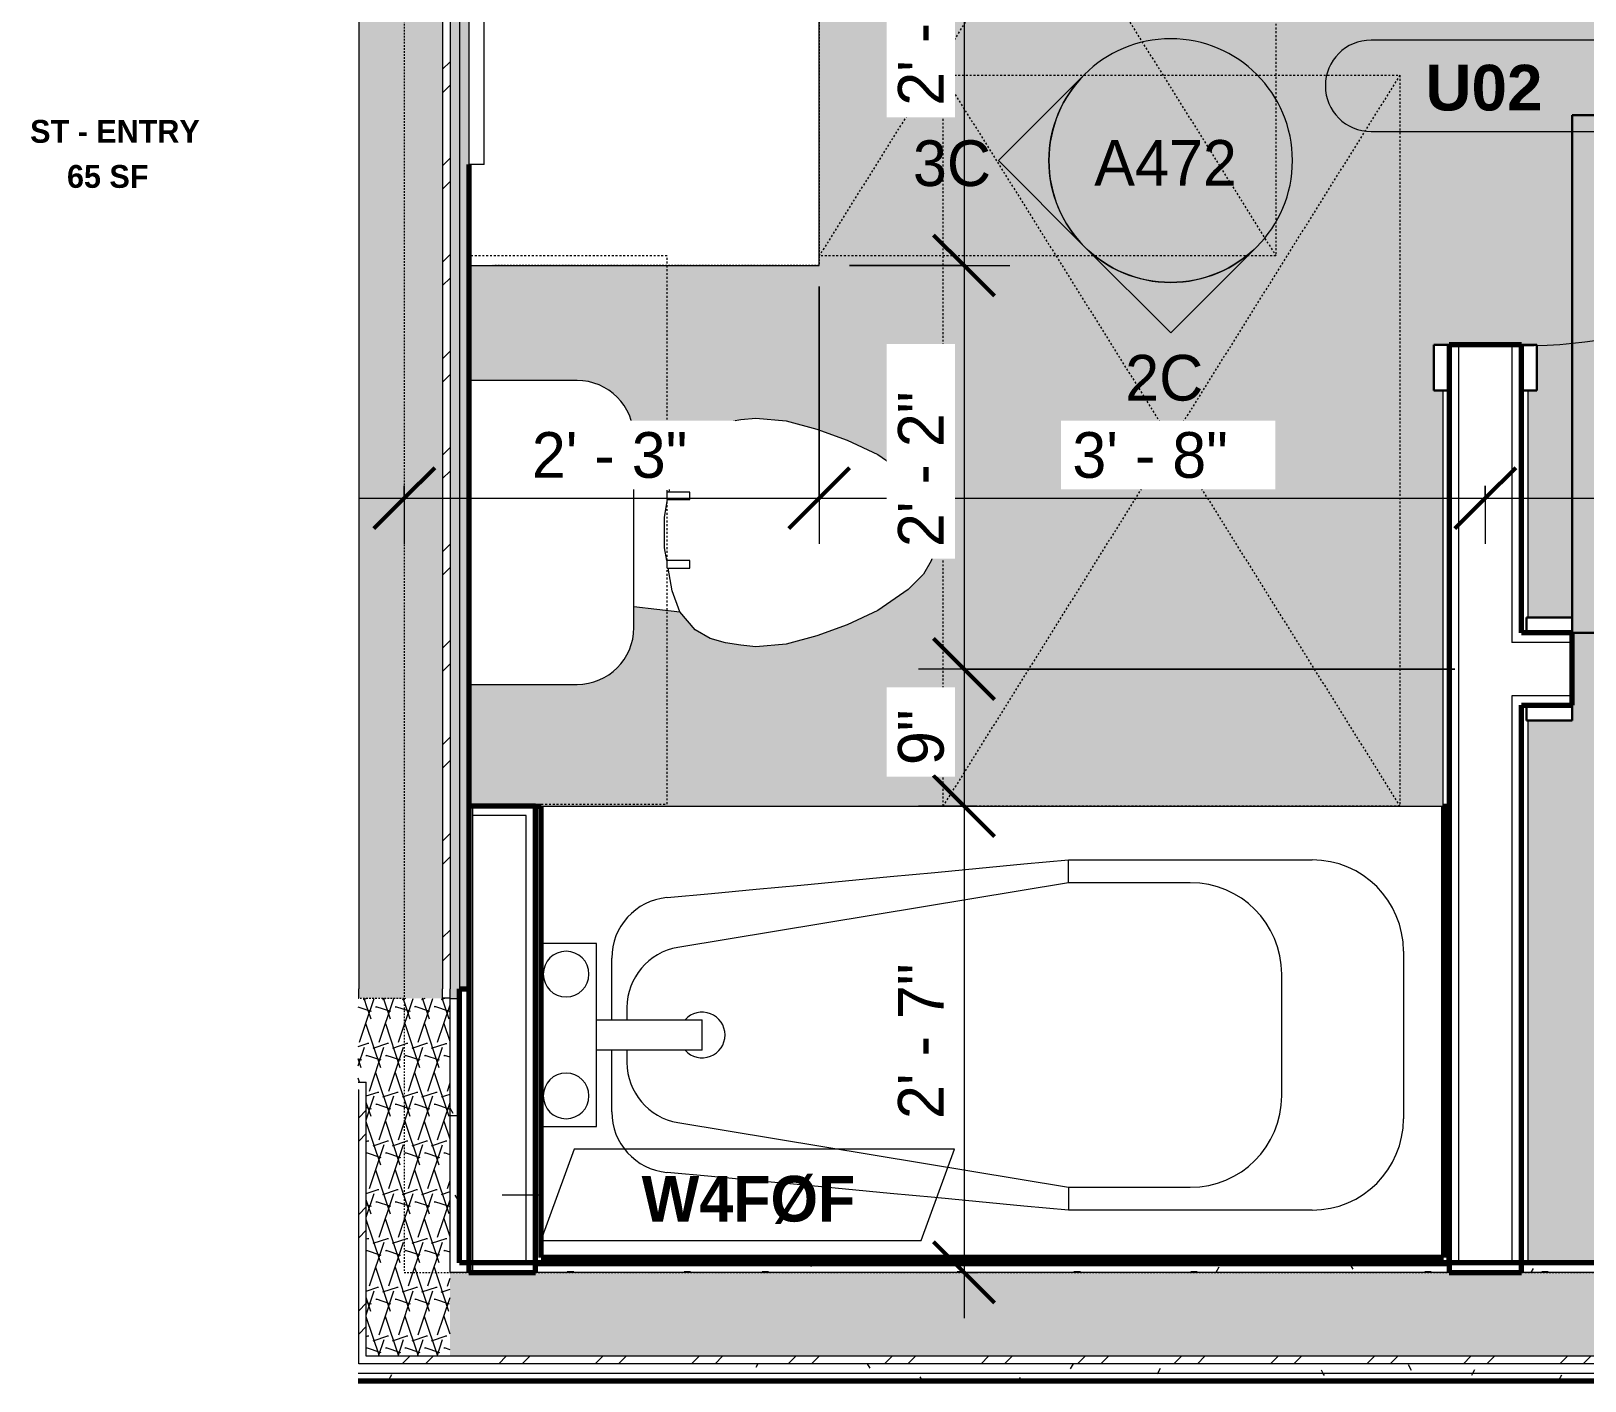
# Model space of a CAD drawing. Header units: inches. Extents: x 2887 to 5387, y 120 to 10852.
# Drawn here: x 3584.6 to 3686.7, y 10450.4 to 10539.1 of the extents above; entities that cross this region are included whole.
import ezdxf

# ---------------------------------------------------------------- set-up
doc = ezdxf.new("R2010")
doc.units = ezdxf.units.IN
doc.header["$MEASUREMENT"] = 0
doc.linetypes.add('Dash', pattern=[0.25, 0.125, -0.125])
doc.linetypes.add('Dash 3_32_', pattern=[0.1875, 0.09375, -0.09375])
for name, color, linetype, lineweight in [('0-2', 10, 'Continuous', 5), ('A-ANNO-DIMS', 211, 'Continuous', 9), ('A-ANNO-DIMS-32', 211, 'Continuous', 9), ('A-AREA-IDEN', 2, 'Continuous', 9), ('A-DETL-1', 90, 'Dash 3_32_', 18), ('A-DOOR', 31, 'Continuous', 18), ('A-DOOR-3', 31, 'Continuous', 9), ('A-DOOR-4', 31, 'Continuous', 30), ('A-DOOR-FRAM', 31, 'Continuous', 30), ('A-DOOR-IDEN', 31, 'Continuous', 9), ('A-GENM', 5, 'Continuous', 9), ('A-GENM-HDLN', 13, 'Dash', 9), ('A-WALL', 113, 'Continuous', 18), ('A-WALL-1', 250, 'Continuous', 18), ('A-WALL-2', 113, 'Continuous', 70), ('A-WALL-IDEN', 211, 'Continuous', 9), ('A-WALL-PATT-1', 50, 'Continuous', 9), ('A-WALL-PATT-2', 253, 'Continuous', 9), ('A-WALL-PATT-3', 8, 'Continuous', 9), ('G-ANNO-SYMB', 111, 'Continuous', 9), ('I-WALL-1', 7, 'Continuous', 70), ('P-SANR-FIXT', 6, 'Continuous', 9), ('Q-CASE', 31, 'Continuous', 9), ('Q-CASE-3', 31, 'Dash', 9)]:
    doc.layers.add(name, color=color, linetype=linetype, lineweight=lineweight)
doc.layers.add('A-AREA-PATT-1', color=255, linetype='Continuous', lineweight=9, transparency=1)
doc.styles.add('Arial_B', font='arialbd.ttf', dxfattribs={"height": 3})
doc.styles.add('Century Gothic', font='ufonts.com_century-gothic.ttf', dxfattribs={"height": 3})
doc.styles.add('Century Gothic_B', font='GOTHICB.TTF', dxfattribs={"height": 3})
doc.styles.add('Century Gothic_B_1', font='GOTHICB.TTF', dxfattribs={"height": 1.5})
doc.dimstyles.new('OD_1__HACK', dxfattribs={"dimscale": 12, "dimtxt": 3.132505, "dimasz": 0.333333, "dimexe": 0.25, "dimexo": 0.166667, "dimgap": 0.041667, "dimtad": 1, "dimdec": 0, "dimzin": 3, "dimdsep": 46, "dimlunit": 4, "dimtxsty": 'Century Gothic', "dimblk1": 'OBLIQUE', "dimblk2": 'OBLIQUE', "dimsah": 1, "dimcen": 0.09, "dimdle": 0.25, "dimazin": 0, "dimtfac": 1, "dimtdec": 4, "dimtix": 1, "dimtmove": 0, "dimatfit": 3, "dimfxl": 1, "dimtvp": 1, "dimtfill": 1, "dimfrac": 2, "dimtolj": 1, "dimtzin": 0, "dimarcsym": 2})
pattern_1 = [(0, (0, 0), (10.24, 2.56), [0.422, -7.258, 0.422, -7.258, -40.96]), (0, (0, 0), (10.24, 2.56), [-15.36, 0.422, -14.938, 0.422, -7.258, -17.92]), (0, (0, 0), (10.24, 2.56), [-38.4, 0.422, -4.698, 0.422, -12.378]), (120, (3.84, 1.28), (-7.33702503, 7.58810013), [0.422, -7.258, 0.422, -7.258, -40.96]), (120, (3.84, 1.28), (-7.33702503, 7.58810013), [-15.36, 0.422, -14.938, 0.422, -7.258, -17.92]), (120, (3.84, 1.28), (-7.33702503, 7.58810013), [-38.4, 0.422, -4.698, 0.422, -12.378]), (240, (5.12, 6.4), (-2.90297497, -10.14810013), [0.422, -7.258, 0.422, -7.258, -40.96]), (240, (5.12, 6.4), (-2.90297497, -10.14810013), [-15.36, 0.422, -14.938, 0.422, -7.258, -17.92]), (240, (5.12, 6.4), (-2.90297497, -10.14810013), [-38.4, 0.422, -4.698, 0.422, -12.378])]
pattern_2 = [(161.57, (0.16, 0.16), (-1.279773737, -0.000426766), [0, -9.107, 1.011, 0]), (18.43, (-0.16, 0.16), (-1.279773737, 0.000426766), [0, -9.107, 1.011, 0]), (108.43, (0.16, 0.16), (0.639452382, -3.199964008), [3.035, -7.083]), (71.57, (-0.16, 0.16), (0.639452382, 3.199964008), [3.035, -7.083])]
pattern_3 = [(45, (0, 0), (-3.1678384, 3.1678384), []), (45, (0, 4.8), (-3.1678384, 3.1678384), [])]

# ---------------------------------------------------------------- blocks, each defined once
blk = doc.blocks.new('CTR - 1st Phase - Common Walls_rvt-4-2ND _ 3RD FLOOR - 1BD A - ADA TYPE B')
at = {"layer": 'A-WALL-PATT-1'}
h = blk.add_hatch(dxfattribs=at)
h.set_pattern_fill('FP_1', color=256, style=0, pattern_type=2)
h.set_pattern_definition(pattern_1)
h.paths.add_polyline_path([(-3200.7, 10475.54), (-3200.7, 10843.14), (-3201.32, 10843.14), (-3201.32, 10475.54)], flags=0)
h = blk.add_hatch(dxfattribs=at)
h.set_pattern_fill('FP_1', color=256, style=0, pattern_type=2)
h.set_pattern_definition(pattern_1)
h.paths.add_polyline_path([(-3200.07, 10476.16), (-3200.07, 10843.14), (-3200.7, 10843.14), (-3200.7, 10476.16)], flags=0)
h = blk.add_hatch(dxfattribs=at)
h.set_pattern_fill('FP_1', color=256, style=0, pattern_type=2)
h.set_pattern_definition(pattern_1)
h.paths.add_polyline_path([(-3200.7, 10457.54), (-3200.7, 10475.54), (-3201.32, 10475.54), (-3201.32, 10457.54)], flags=0)
h = blk.add_hatch(dxfattribs=at)
h.set_pattern_fill('FP_1', color=256, style=0, pattern_type=2)
h.set_pattern_definition(pattern_1)
h.paths.add_polyline_path([(-3207.35, 10450.91), (-3207.32, 10450.91), (-3207.32, 10469.54), (-3207.35, 10469.54), (-3207.35, 10450.92)], flags=0)
h = blk.add_hatch(dxfattribs=at)
h.set_pattern_fill('FP_1', color=256, style=0, pattern_type=2)
h.set_pattern_definition(pattern_1)
h.paths.add_polyline_path([(-3152.21, 10457.54), (-3091.5, 10457.54), (-3091.5, 10458.16), (-3200.7, 10458.16), (-3200.7, 10457.54), (-3170.59, 10457.54)], flags=0)
h = blk.add_hatch(dxfattribs=at)
h.set_pattern_fill('FP_1', color=256, style=0, pattern_type=2)
h.set_pattern_definition(pattern_1)
h.paths.add_polyline_path([(-3097.08, 10450.91), (-3084.87, 10450.91), (-3084.87, 10451.54), (-3207.32, 10451.54), (-3207.32, 10450.91), (-3100.94, 10450.91)], flags=0)
h = blk.add_hatch(dxfattribs=at)
h.set_pattern_fill('FP_1', color=256, style=0, pattern_type=2)
h.set_pattern_definition(pattern_1)
h.paths.add_polyline_path([(-3091.5, 10450.41), (-3084.25, 10450.41), (-3084.25, 10450.91), (-3207.35, 10450.91), (-3207.35, 10450.41), (-3097.08, 10450.41)], flags=0)
at = {"layer": 'A-WALL-PATT-2'}
h = blk.add_hatch(dxfattribs=at)
h.set_pattern_fill('FP_2', color=256, style=0, pattern_type=2)
h.set_pattern_definition(pattern_2)
h.paths.add_polyline_path([(-3201.82, 10475.54), (-3201.82, 10843.14), (-3207.32, 10843.14), (-3207.32, 10475.54), (-3206.82, 10475.54)], flags=0)
h = blk.add_hatch(dxfattribs=at)
h.set_pattern_fill('FP_2', color=256, style=0, pattern_type=2)
h.set_pattern_definition(pattern_2)
h.paths.add_polyline_path([(-3207.35, 10470.04), (-3206.82, 10470.04), (-3206.82, 10475.54), (-3207.35, 10475.54), (-3207.35, 10470.23)], flags=0)
h = blk.add_hatch(dxfattribs=at)
h.set_pattern_fill('FP_2', color=256, style=0, pattern_type=2)
h.set_pattern_definition(pattern_2)
h.paths.add_polyline_path([(-3206.82, 10452.04), (-3201.32, 10452.04), (-3201.32, 10475.54), (-3206.82, 10475.54), (-3206.82, 10457.54)], flags=0)
h = blk.add_hatch(dxfattribs=at)
h.set_pattern_fill('FP_2', color=256, style=0, pattern_type=2)
h.set_pattern_definition(pattern_2)
h.paths.add_polyline_path([(-3143.03, 10452.04), (-3090.87, 10452.04), (-3090.87, 10457.54), (-3201.32, 10457.54), (-3201.32, 10452.04), (-3152.21, 10452.04)], flags=0)
at = {"layer": 'A-WALL-PATT-3'}
h = blk.add_hatch(dxfattribs=at)
h.set_pattern_fill('FP_3', color=256, style=0, pattern_type=2)
h.set_pattern_definition(pattern_3)
h.paths.add_polyline_path([(-3201.32, 10475.54), (-3201.32, 10843.14), (-3201.82, 10843.14), (-3201.82, 10475.54)], flags=0)
h = blk.add_hatch(dxfattribs=at)
h.set_pattern_fill('FP_3', color=256, style=0, pattern_type=2)
h.set_pattern_definition(pattern_3)
h.paths.add_polyline_path([(-3207.35, 10469.54), (-3207.32, 10469.54), (-3207.32, 10470.04), (-3207.35, 10470.04), (-3207.35, 10470.02)], flags=0)
h = blk.add_hatch(dxfattribs=at)
h.set_pattern_fill('FP_3', color=256, style=0, pattern_type=2)
h.set_pattern_definition(pattern_3)
h.paths.add_polyline_path([(-3206.82, 10451.54), (-3206.82, 10470.04), (-3207.32, 10470.04), (-3207.32, 10451.54)], flags=0)
h = blk.add_hatch(dxfattribs=at)
h.set_pattern_fill('FP_3', color=256, style=0, pattern_type=2)
h.set_pattern_definition(pattern_3)
h.paths.add_polyline_path([(-3133.84, 10451.54), (-3085.37, 10451.54), (-3085.37, 10452.04), (-3206.82, 10452.04), (-3206.82, 10451.54), (-3143.03, 10451.54)], flags=0)
at = {"layer": 'A-WALL-1'}
for p, q in [((-3207.32, 10843.14), (-3207.32, 10476.16)), ((-3201.82, 10843.14), (-3201.82, 10476.16)), ((-3201.32, 10843.14), (-3201.32, 10476.16)), ((-3200.7, 10843.14), (-3200.7, 10476.16)), ((-3207.32, 10475.54), (-3207.32, 10476.16)), ((-3201.82, 10475.54), (-3201.82, 10476.16)), ((-3201.32, 10475.54), (-3201.32, 10476.16)), ((-3207.32, 10475.54), (-3207.35, 10475.54)), ((-3201.32, 10475.54), (-3201.82, 10475.54)), ((-3201.32, 10457.54), (-3201.32, 10475.54)), ((-3207.35, 10470.04), (-3207.32, 10470.04)), ((-3207.32, 10470.04), (-3206.82, 10470.04)), ((-3206.82, 10452.04), (-3206.82, 10470.04)), ((-3207.35, 10469.54), (-3207.32, 10469.54)), ((-3207.32, 10451.54), (-3207.32, 10469.54)), ((-3200.7, 10457.54), (-3201.32, 10457.54)), ((-3091.5, 10457.54), (-3200.7, 10457.54)), ((-3206.82, 10451.54), (-3207.32, 10451.54)), ((-3201.32, 10452.04), (-3206.82, 10452.04)), ((-3200.7, 10451.54), (-3206.82, 10451.54)), ((-3200.7, 10452.04), (-3201.32, 10452.04)), ((-3091.5, 10452.04), (-3200.7, 10452.04)), ((-3091.5, 10451.54), (-3200.7, 10451.54)), ((-3207.32, 10450.91), (-3207.35, 10450.91)), ((-3200.7, 10450.91), (-3207.32, 10450.91)), ((-3091.5, 10450.91), (-3200.7, 10450.91))]:
    blk.add_line(p, q, dxfattribs=at)
at = {"layer": 'I-WALL-1'}
for p, q in [((-3200.07, 10476.16), (-3200.07, 10530.29)), ((-3200.7, 10476.16), (-3200.07, 10476.16)), ((-3200.7, 10458.16), (-3200.7, 10476.16)), ((-3091.5, 10458.16), (-3200.7, 10458.16)), ((-3207.35, 10450.41), (-3200.7, 10450.41)), ((-3200.7, 10450.41), (-3091.5, 10450.41))]:
    blk.add_line(p, q, dxfattribs=at)
blk = doc.blocks.new('Basic Wall _ INT - W4BØF - _5_8 GYP - 2X4 WOOD_BATT_ - 5_8 GYP_ - ___-2682445-2ND _ 3RD FLOOR - 1BD A - ADA TYPE B')
at = {"layer": 'A-WALL'}
for p, q in [((-3136.11, 10617.75), (-3136.11, 10589)), ((-3135.82, 10617.46), (-3135.82, 10588.59)), ((-3136.11, 10583.43), (-3136.11, 10555.46)), ((-3135.82, 10583.84), (-3135.82, 10555.46)), ((-3136.11, 10515.46), (-3136.11, 10488.13)), ((-3135.82, 10515.46), (-3135.82, 10488.13))]:
    blk.add_line(p, q, dxfattribs=at)
at = {"layer": 'A-WALL', "flags": 128}
for points in [[(-3136.11, 10617.75), (-3135.99, 10617.63), (-3135.9, 10617.54), (-3135.84, 10617.48), (-3135.82, 10617.46)], [(-3135.82, 10617.46), (-3135.82, 10617.46), (-3135.81, 10617.45), (-3135.8, 10617.44), (-3135.78, 10617.42), (-3135.76, 10617.4), (-3135.74, 10617.38)]]:
    blk.add_lwpolyline(points, dxfattribs=at)
blk = doc.blocks.new('Basic Wall _ INT - W4BØF - _5_8 GYP - 2X4 WOOD_BATT_ - 5_8 GYP_ - ___-2682446-2ND _ 3RD FLOOR - 1BD A - ADA TYPE B')
at = {"layer": 'A-WALL'}
for p, q in [((-3130.82, 10499.54), (-3130.82, 10515.46)), ((-3130.54, 10515.46), (-3130.54, 10500.54)), ((-3130.82, 10458.16), (-3130.82, 10494.79)), ((-3130.54, 10493.79), (-3130.54, 10458.16))]:
    blk.add_line(p, q, dxfattribs=at)
blk = doc.blocks.new('SWING - SINGLE - FLUSH - 2-10 x 6-8 - PRIVACY-3199405-2ND _ 3RD FLOOR - 1BD A - ADA TYPE B')
at = {"layer": 'A-DOOR-3'}
blk.add_arc((17, -2.38), 34.07, 180, 266.6343, dxfattribs=at)
at = {"layer": 'A-DOOR-4'}
for p, q in [((15, -2.38), (15, -36.38)), ((17, -2.38), (15, -2.38)), ((17, -2.38), (17, -36.38)), ((17, -36.38), (15, -36.38))]:
    blk.add_line(p, q, dxfattribs=at)
at = {"layer": 'A-DOOR-FRAM'}
for p, q in [((-20, 2.37), (-20, 3.37)), ((-20, 3.37), (-17, 3.37)), ((-17, 3.37), (-17, 2.37)), ((17, 2.37), (17, 3.37)), ((17, 3.37), (20, 3.37)), ((20, 3.37), (20, 2.37)), ((-17, 2.37), (-20, 2.37)), ((20, 2.37), (17, 2.37)), ((-20, -2.38), (-17, -2.38)), ((-20, -3.38), (-20, -2.38)), ((-17, -2.38), (-17, -3.38)), ((17, -2.38), (20, -2.38)), ((17, -3.38), (17, -2.38)), ((20, -2.38), (20, -3.38)), ((-17, -3.38), (-20, -3.38)), ((20, -3.38), (17, -3.38))]:
    blk.add_line(p, q, dxfattribs=at)
blk = doc.blocks.new('Basic Wall _ INT - W4BØF - _5_8 GYP - 2X4 WOOD_BATT_ - 5_8 GYP_ - ___-2682458-2ND _ 3RD FLOOR - 1BD A - ADA TYPE B')
at = {"layer": 'A-WALL'}
blk.add_line((-3130.95, 10494.66), (-3130.62, 10494.66), dxfattribs=at)
blk = doc.blocks.new('Basic Wall _ INT - W4BØF - _5_8 GYP - 2X4 WOOD_BATT_ - 5_8 GYP_ - ___-2682457-2ND _ 3RD FLOOR - 1BD A - ADA TYPE B')
at = {"layer": 'A-WALL'}
for p, q in [((-3130.62, 10499.66), (-3130.95, 10499.66)), ((-3084.34, 10499.95), (-3090.62, 10499.95)), ((-3084.62, 10499.66), (-3090.62, 10499.66)), ((-3084.71, 10499.58), (-3084.75, 10499.54))]:
    blk.add_line(p, q, dxfattribs=at)
at = {"layer": 'A-WALL', "flags": 128}
for points in [[(-3084.62, 10499.66), (-3084.63, 10499.66), (-3084.63, 10499.65), (-3084.65, 10499.64), (-3084.66, 10499.62), (-3084.68, 10499.6), (-3084.71, 10499.58)], [(-3084.34, 10499.95), (-3084.45, 10499.83), (-3084.55, 10499.74), (-3084.6, 10499.68), (-3084.62, 10499.66)]]:
    blk.add_lwpolyline(points, dxfattribs=at)
blk = doc.blocks.new('Toilet-Domestic-3D - Toilet-Domestic-3D-3234795-2ND _ 3RD FLOOR - 1BD A - ADA TYPE B')
at = {"layer": 'P-SANR-FIXT'}
for p, q in [((-2.74, 11), (-1.87, 11.5)), ((-1.87, 11.5), (-0.5, 12)), ((-0.5, 12), (0.5, 12)), ((0.5, 12), (1.87, 11.5)), ((1.87, 11.5), (2.74, 11)), ((-3.74, 10), (-2.74, 11)), ((2.74, 11), (3.74, 10)), ((-5.13, 8), (-3.74, 10)), ((3.74, 10), (5.13, 8)), ((-6.06, 6), (-5.13, 8)), ((5.13, 8), (6.06, 6)), ((-6.79, 4), (-6.06, 6)), ((6.06, 6), (6.79, 4)), ((-7.33, 1.99), (-6.79, 4)), ((6.79, 4), (7.33, 1.99)), ((-7.5, 0), (-7.33, 1.99)), ((7.33, 1.99), (7.5, 0)), ((-7.41, -1), (-7.5, 0)), ((-7.24, -2), (-7.41, -1)), ((7.41, -1), (7.24, -2)), ((7.5, 0), (7.41, -1)), ((-6.97, -3), (-7.24, -2)), ((7.24, -2), (6.97, -3)), ((-6.4, -4), (-6.97, -3)), ((6.97, -3), (6.4, -4)), ((-5.21, -5), (-6.4, -4)), ((6.4, -4), (5.21, -5)), ((-3.84, -5.5), (-5.21, -5)), ((-4.86, -8.02), (-5.21, -5)), ((5.21, -5), (3.84, -5.5)), ((4.86, -8.02), (5.21, -5)), ((-2.65, -5.71), (-3.84, -5.5)), ((-1, -6), (-2.16, -5.8)), ((1, -6), (-1, -6)), ((1.85, -5.85), (1, -6)), ((3.84, -5.5), (2.34, -5.76)), ((6.25, -8.02), (-6.25, -8.02)), ((-9.98, -11.75), (-9.98, -18.85)), ((9.98, -18.85), (9.98, -11.75))]:
    blk.add_line(p, q, dxfattribs=at)
for centre, start, end in [((-6.25, -11.75), 90, 180), ((6.25, -11.75), 0, 90)]:
    blk.add_arc(centre, 3.73, start, end, dxfattribs=at)
blk = doc.blocks.new('Bath Vanity - Bath Vanity 60_-2708009-2ND _ 3RD FLOOR - 1BD A - ADA TYPE B')
at = {"layer": 'Q-CASE'}
for p, q in [((-29.26, -1), (-29.26, -24)), ((30.74, -24), (30.74, -1)), ((-29.26, -24), (30.74, -24))]:
    blk.add_line(p, q, dxfattribs=at)
blk = doc.blocks.new('Bath Tub - Maestro - 60_x30_-1372872-2ND _ 3RD FLOOR - 1BD A - ADA TYPE B')
at = {"layer": 'P-SANR-FIXT'}
for p, q in [((59.63, 0), (0.38, 0)), ((35, -3.5), (51, -3.5)), ((35, -5), (35, -3.5)), ((35, -5), (9.35, -9.26)), ((43, -5), (35, -5)), ((4, -9), (0.38, -9)), ((4, -14), (4, -9)), ((5, -14), (5, -9.96)), ((57, -9.5), (57, -20.5)), ((49, -19), (49, -11)), ((6, -13.2), (6, -14)), ((4, -16), (4, -14)), ((4, -14), (10.94, -14)), ((10.94, -16), (10.94, -14)), ((4, -21), (4, -16)), ((10.94, -16), (4, -16)), ((5, -20.04), (5, -16)), ((6, -16), (6, -16.8)), ((0.38, -21), (4, -21)), ((9.35, -20.74), (35, -25)), ((35, -25), (35, -26.5)), ((35, -25), (43, -25)), ((51, -26.5), (35, -26.5))]:
    blk.add_line(p, q, dxfattribs=at)
at = {"layer": 'P-SANR-FIXT', "flags": 128}
for points in [[(8.63, -5.97), (11.56, -5.7), (14.49, -5.42), (17.42, -5.15), (20.35, -4.87), (23.28, -4.6), (26.21, -4.32), (29.14, -4.05), (32.07, -3.77), (35, -3.5)], [(35, -26.5), (32.07, -26.23), (29.14, -25.95), (26.21, -25.68), (23.28, -25.4), (20.35, -25.13), (17.42, -24.85), (14.49, -24.58), (11.56, -24.3), (8.63, -24.03)]]:
    blk.add_lwpolyline(points, dxfattribs=at)
at = {"layer": 'P-SANR-FIXT'}
for centre, radius, start, end in [((51, -9.5), 6, 0, 90), ((43, -11), 6, 360, 90), ((9, -9.96), 4, 95.3558, 180), ((2, -11), 1.5, 0, 180), ((10, -13.2), 4, 99.4223, 180), ((2, -11), 1.5, 180, 360), ((10.94, -15), 1.5, 0, 137.9289), ((10.94, -15), 1.5, 222.0711, 360), ((10, -16.8), 4, 180, 260.5777), ((2, -19), 1.5, 0, 180), ((2, -19), 1.5, 180, 360), ((43, -19), 6, 270, 0), ((9, -20.04), 4, 180, 264.6442), ((51, -20.5), 6, 270, 0)]:
    blk.add_arc(centre, radius, start, end, dxfattribs=at)
blk = doc.blocks.new('ADA Clearances - 30_x48_-1721104-2ND _ 3RD FLOOR - 1BD A - ADA TYPE B')
at = {"layer": 'A-GENM-HDLN'}
for p, q in [((15, 24), (-15, -24)), ((-15, 24), (15, -24)), ((-15, -24), (-15, 24)), ((-15, 24), (15, 24)), ((15, 24), (15, -24)), ((15, -24), (-15, -24))]:
    blk.add_line(p, q, dxfattribs=at)
blk = doc.blocks.new('ADA Clearances - 30_x48_-V1-2ND _ 3RD FLOOR - 1BD A - ADA TYPE B')
at = {"layer": 'A-GENM-HDLN'}
for p, q in [((15, 24), (-15, -24)), ((-15, 24), (15, -24)), ((-15, 24), (15, 24)), ((15, 24), (15, -24)), ((15, -24), (-15, -24))]:
    blk.add_line(p, q, dxfattribs=at)
blk = doc.blocks.new('BATHROOM MIRROR - BATHROOM MIRROR 48_-3124766-2ND _ 3RD FLOOR - 1BD A - ADA TYPE B')
at = {"layer": 'Q-CASE'}
for p, q in [((24.74, 24), (-23.26, 24)), ((-23.26, 23), (-23.26, 24)), ((24.74, 24), (24.74, 23)), ((-23.26, 23), (24.74, 23))]:
    blk.add_line(p, q, dxfattribs=at)
blk = doc.blocks.new('300 Series Wall Hung Cabinet_326 - 36_-2909952-2ND _ 3RD FLOOR - 1BD A - ADA TYPE B')
at = {"layer": 'Q-CASE'}
for p, q in [((-2.5, -13.19), (-2.01, -13.19)), ((-2.5, -13.19), (-2.5, -14.69)), ((-2.01, -14.69), (-2.01, -13.19)), ((2, -13.19), (2.49, -13.19)), ((2, -13.19), (2, -14.69)), ((2.49, -14.69), (2.49, -13.19)), ((-2.5, -14.69), (-2.01, -14.69)), ((2, -14.69), (2.49, -14.69))]:
    blk.add_line(p, q, dxfattribs=at)
at = {"layer": 'Q-CASE-3'}
for p, q in [((18, -0.19), (-18, -0.19)), ((-18, -0.19), (-18, -13.19)), ((18, -13.19), (18, -0.19)), ((-18, -13.19), (18, -13.19))]:
    blk.add_line(p, q, dxfattribs=at)
blk = doc.blocks.new('Basic Wall _ INT - W4FØF - INT - _5_8 GYP - 2X4 WOOD_BATT__ - ___-3084696-2ND _ 3RD FLOOR - 1BD A - ADA TYPE B')
at = {"layer": 'A-WALL'}
for p, q in [((-3195.7, 10488.16), (-3195.66, 10488.16)), ((-3195.66, 10488.16), (-3195.57, 10488.16)), ((-3195.57, 10488.13), (-3195.57, 10488.16)), ((-3195.57, 10488.16), (-3195.29, 10488.16)), ((-3195.29, 10488.13), (-3195.29, 10488.16))]:
    blk.add_line(p, q, dxfattribs=at)
blk = doc.blocks.new('Elevation - Filled Arrow-152140-2ND _ 3RD FLOOR - 1BD A - ADA TYPE B')
at = {"layer": 'G-ANNO-SYMB'}
for start, end in [(360, 180), (180, 360)]:
    blk.add_arc((0, 0), 0.25, start, end, dxfattribs=at)
blk = doc.blocks.new('Elevation - Filled Arrow-151867-2ND _ 3RD FLOOR - 1BD A - ADA TYPE B')
at = {"layer": 'G-ANNO-SYMB'}
for p, q in [((0, 0.3536), (-0.1768, 0.1768)), ((0.1768, 0.1768), (0, 0.3536))]:
    blk.add_line(p, q, dxfattribs=at)
blk.add_arc((0, 0), 0.25, 45, 135, dxfattribs=at)
blk = doc.blocks.new('DIMBLOCK59-2ND _ 3RD FLOOR - 1BD A - ADA TYPE B')
at = {"layer": 'A-ANNO-DIMS-32'}
for p, q in [((3636.39, 10522.29), (3636.39, 10505.38)), ((3636.39, 10508.38), (3636.39, 10522.29)), ((3609.14, 10509.2), (3609.14, 10505.38)), ((3609.14, 10508.38), (3609.14, 10509.2)), ((3606.14, 10508.38), (3636.39, 10508.38))]:
    blk.add_line(p, q, dxfattribs=at)
at = {"layer": 'A-ANNO-DIMS-32', "lineweight": 50}
for p, q in [((3609.14, 10508.38), (3611.14, 10510.38)), ((3636.39, 10508.38), (3638.39, 10510.38)), ((3609.14, 10508.38), (3607.14, 10506.38)), ((3636.39, 10508.38), (3634.39, 10506.38))]:
    blk.add_line(p, q, dxfattribs=at)
at = {"layer": 'A-ANNO-DIMS-32', "color": 0, "insert": (3617.52, 10512.72), "char_height": 3, "width": 12.5897, "attachment_point": 1, "line_spacing_factor": 0.984502, "style": 'Century Gothic', "bg_fill": 3, "box_fill_scale": 1.25, "bg_fill_color": 256, "bg_fill_true_color": 13158600, "bg_fill_transparency": 0}
blk.add_mtext('2\' - 3"', dxfattribs=at)
blk = doc.blocks.new('_Oblique')
at = {"color": 0, "linetype": 'ByBlock', "lineweight": -2}
blk.add_line((-0.5, -0.5), (0.5, 0.5), dxfattribs=at)
blk = doc.blocks.new('DIMBLOCK60-2ND _ 3RD FLOOR - 1BD A - ADA TYPE B')
at = {"layer": 'A-ANNO-DIMS-32'}
for p, q in [((3636.39, 10522.29), (3636.39, 10505.38)), ((3636.39, 10508.38), (3636.39, 10522.29)), ((3680.14, 10509.2), (3680.14, 10505.38)), ((3680.14, 10508.38), (3680.14, 10509.2)), ((3636.39, 10508.38), (3680.14, 10508.38))]:
    blk.add_line(p, q, dxfattribs=at)
at = {"layer": 'A-ANNO-DIMS-32', "lineweight": 50}
for p, q in [((3636.39, 10508.38), (3638.39, 10510.38)), ((3680.14, 10508.38), (3682.14, 10510.38)), ((3636.39, 10508.38), (3634.39, 10506.38)), ((3680.14, 10508.38), (3678.14, 10506.38))]:
    blk.add_line(p, q, dxfattribs=at)
at = {"layer": 'A-ANNO-DIMS-32', "color": 0, "insert": (3653.02, 10512.72), "char_height": 3, "width": 12.5897, "attachment_point": 1, "line_spacing_factor": 0.984502, "style": 'Century Gothic', "bg_fill": 3, "box_fill_scale": 1.25, "bg_fill_color": 256, "bg_fill_true_color": 13158600, "bg_fill_transparency": 0}
blk.add_mtext('3\' - 8"', dxfattribs=at)
blk = doc.blocks.new('DIMBLOCK61-2ND _ 3RD FLOOR - 1BD A - ADA TYPE B')
at = {"layer": 'A-ANNO-DIMS-32'}
for p, q in [((3725.34, 10499.16), (3725.34, 10511.38)), ((3680.14, 10509.2), (3680.14, 10505.38)), ((3680.14, 10508.38), (3680.14, 10509.2)), ((3680.14, 10508.38), (3725.34, 10508.38)), ((3725.34, 10508.38), (3725.34, 10499.16))]:
    blk.add_line(p, q, dxfattribs=at)
at = {"layer": 'A-ANNO-DIMS-32', "lineweight": 50}
for p, q in [((3680.14, 10508.38), (3682.14, 10510.38)), ((3725.34, 10508.38), (3727.34, 10510.38)), ((3680.14, 10508.38), (3678.14, 10506.38)), ((3725.34, 10508.38), (3723.34, 10506.38))]:
    blk.add_line(p, q, dxfattribs=at)
at = {"layer": 'A-ANNO-DIMS-32', "color": 0, "insert": (3697.5, 10512.72), "char_height": 3, "width": 12.5897, "attachment_point": 1, "line_spacing_factor": 0.984502, "style": 'Century Gothic', "bg_fill": 3, "box_fill_scale": 1.25, "bg_fill_color": 256, "bg_fill_true_color": 13158600, "bg_fill_transparency": 0}
blk.add_mtext('3\' - 9"', dxfattribs=at)
blk = doc.blocks.new('Door Tag - Type Mark-2601225-2ND _ 3RD FLOOR - 1BD A - ADA TYPE B')
at = {"layer": 'A-DOOR-IDEN'}
for p, q in [((0.234375, 0.09375), (-0.234375, 0.09375)), ((-0.234375, -0.09375), (0.234375, -0.09375))]:
    blk.add_line(p, q, dxfattribs=at)
for centre, start, end in [((-0.234375, 0), 90, 270), ((0.234375, 0), 270, 90)]:
    blk.add_arc(centre, 0.09375, start, end, dxfattribs=at)
blk = doc.blocks.new('DIMBLOCK81-2ND _ 3RD FLOOR - 1BD A - ADA TYPE B')
at = {"layer": 'A-ANNO-DIMS-32', "lineweight": 50}
for p, q in [((3645.91, 10557.46), (3643.91, 10559.46)), ((3645.91, 10557.46), (3647.91, 10555.46)), ((3645.91, 10523.66), (3643.91, 10525.66)), ((3645.91, 10523.66), (3647.91, 10521.66))]:
    blk.add_line(p, q, dxfattribs=at)
at = {"layer": 'A-ANNO-DIMS-32'}
for p, q in [((3678.14, 10557.46), (3642.91, 10557.46)), ((3645.91, 10557.46), (3645.91, 10523.66)), ((3645.91, 10557.46), (3678.14, 10557.46)), ((3638.39, 10523.66), (3648.91, 10523.66)), ((3645.91, 10523.66), (3638.39, 10523.66))]:
    blk.add_line(p, q, dxfattribs=at)
at = {"layer": 'A-ANNO-DIMS-32', "color": 0, "insert": (3641.57, 10534.15), "char_height": 3, "width": 15.394, "attachment_point": 1, "rotation": 90, "line_spacing_factor": 0.984502, "style": 'Century Gothic', "bg_fill": 3, "box_fill_scale": 1.25, "bg_fill_color": 256, "bg_fill_true_color": 13158600, "bg_fill_transparency": 0}
blk.add_mtext('2\' - 10"', dxfattribs=at)
blk = doc.blocks.new('DIMBLOCK82-2ND _ 3RD FLOOR - 1BD A - ADA TYPE B')
at = {"layer": 'A-ANNO-DIMS-32', "lineweight": 50}
for p, q in [((3645.91, 10523.66), (3643.91, 10525.66)), ((3645.91, 10523.66), (3647.91, 10521.66)), ((3645.91, 10497.16), (3643.91, 10499.16)), ((3645.91, 10497.16), (3647.91, 10495.16))]:
    blk.add_line(p, q, dxfattribs=at)
at = {"layer": 'A-ANNO-DIMS-32'}
for p, q in [((3638.39, 10523.66), (3648.91, 10523.66)), ((3645.91, 10523.66), (3638.39, 10523.66)), ((3645.91, 10523.66), (3645.91, 10497.16)), ((3678.14, 10497.16), (3642.91, 10497.16)), ((3645.91, 10497.16), (3678.14, 10497.16))]:
    blk.add_line(p, q, dxfattribs=at)
at = {"layer": 'A-ANNO-DIMS-32', "color": 0, "insert": (3641.57, 10505.17), "char_height": 3, "width": 12.5897, "attachment_point": 1, "rotation": 90, "line_spacing_factor": 0.984502, "style": 'Century Gothic', "bg_fill": 3, "box_fill_scale": 1.25, "bg_fill_color": 256, "bg_fill_true_color": 13158600, "bg_fill_transparency": 0}
blk.add_mtext('2\' - 2"', dxfattribs=at)
blk = doc.blocks.new('DIMBLOCK83-2ND _ 3RD FLOOR - 1BD A - ADA TYPE B')
at = {"layer": 'A-ANNO-DIMS-32', "lineweight": 50}
for p, q in [((3645.91, 10497.16), (3643.91, 10499.16)), ((3645.91, 10497.16), (3647.91, 10495.16)), ((3645.91, 10488.16), (3643.91, 10490.16)), ((3645.91, 10488.16), (3647.91, 10486.16))]:
    blk.add_line(p, q, dxfattribs=at)
at = {"layer": 'A-ANNO-DIMS-32'}
for p, q in [((3678.14, 10497.16), (3642.91, 10497.16)), ((3645.91, 10497.16), (3645.91, 10488.16)), ((3645.91, 10497.16), (3678.14, 10497.16)), ((3646.74, 10488.16), (3642.91, 10488.16)), ((3645.91, 10488.16), (3646.74, 10488.16))]:
    blk.add_line(p, q, dxfattribs=at)
at = {"layer": 'A-ANNO-DIMS-32', "color": 0, "insert": (3641.57, 10490.85), "char_height": 3, "width": 4.3557, "attachment_point": 1, "rotation": 90, "line_spacing_factor": 0.984502, "style": 'Century Gothic', "bg_fill": 3, "box_fill_scale": 1.25, "bg_fill_color": 256, "bg_fill_true_color": 13158600, "bg_fill_transparency": 0}
blk.add_mtext('9"', dxfattribs=at)
blk = doc.blocks.new('DIMBLOCK84-2ND _ 3RD FLOOR - 1BD A - ADA TYPE B')
at = {"layer": 'A-ANNO-DIMS-32', "lineweight": 50}
for p, q in [((3645.91, 10488.16), (3643.91, 10490.16)), ((3645.91, 10488.16), (3647.91, 10486.16)), ((3645.91, 10457.54), (3643.91, 10459.54)), ((3645.91, 10457.54), (3647.91, 10455.54))]:
    blk.add_line(p, q, dxfattribs=at)
at = {"layer": 'A-ANNO-DIMS-32'}
for p, q in [((3646.74, 10488.16), (3642.91, 10488.16)), ((3645.91, 10488.16), (3645.91, 10454.54)), ((3645.91, 10488.16), (3646.74, 10488.16)), ((3646.74, 10457.54), (3642.91, 10457.54)), ((3645.91, 10457.54), (3646.74, 10457.54))]:
    blk.add_line(p, q, dxfattribs=at)
at = {"layer": 'A-ANNO-DIMS-32', "color": 0, "insert": (3641.57, 10467.61), "char_height": 3, "width": 12.5897, "attachment_point": 1, "rotation": 90, "line_spacing_factor": 0.984502, "style": 'Century Gothic', "bg_fill": 3, "box_fill_scale": 1.25, "bg_fill_color": 256, "bg_fill_true_color": 13158600, "bg_fill_transparency": 0}
blk.add_mtext('2\' - 7"', dxfattribs=at)
blk = doc.blocks.new('Wall Tag - ONE-2663183-2ND _ 3RD FLOOR - 1BD A - ADA TYPE B')
at = {"layer": 'A-WALL-IDEN'}
for p, q in [((-0.3561, 0.0937), (-0.4244, -0.0937)), ((0.4244, 0.0937), (-0.3561, 0.0937)), ((0.3561, -0.0937), (0.4244, 0.0937)), ((-0.4244, -0.0937), (0.3561, -0.0937))]:
    blk.add_line(p, q, dxfattribs=at)

msp = doc.modelspace()

# ---------------------------------------------------------------- hatches: boundary and pattern name
at = {"layer": 'A-AREA-PATT-1'}
h = msp.add_hatch(color=256, dxfattribs=at)
h.paths.add_polyline_path([(3784.04, 10476.16), (3782.29, 10476.16), (3782.29, 10512.16), (3784.04, 10512.16), (3784.04, 10477.55)], flags=0)
h.paths.add_polyline_path([(3771.52, 10472.29), (3783.42, 10472.29), (3783.42, 10474.23), (3784.04, 10474.23), (3784.04, 10476.16), (3785.3, 10476.16), (3785.3, 10593.66), (3743.96, 10593.66), (3743.95, 10554.68), (3737.53, 10554.68), (3737.53, 10554.34), (3735.03, 10554.34), (3735.03, 10555.09), (3734.78, 10555.09), (3734.78, 10557.09), (3709.78, 10557.09), (3709.78, 10557.46), (3686.78, 10557.46), (3686.78, 10555.09), (3686.53, 10555.09), (3686.53, 10554.34), (3684.03, 10554.34), (3684.03, 10554.68), (3683.52, 10554.68), (3683.52, 10552.46), (3680.14, 10552.46), (3680.14, 10518.46), (3683.52, 10518.46), (3683.52, 10515.46), (3682.93, 10515.46), (3682.93, 10500.54), (3685.84, 10500.54), (3685.84, 10497.16), (3719.84, 10497.16), (3719.84, 10500.54), (3722.84, 10500.54), (3722.84, 10499.95), (3729.13, 10499.95), (3729.13, 10476.16), (3748.04, 10476.16), (3748.04, 10474.23), (3748.67, 10474.23), (3748.67, 10472.29), (3753.14, 10472.29)], flags=0)
msp.add_hatch(color=256, dxfattribs=at).paths.add_polyline_path([(3670.44, 10488.13), (3677.36, 10488.13), (3677.36, 10515.46), (3676.77, 10515.46), (3676.77, 10518.46), (3680.14, 10518.46), (3680.14, 10552.46), (3676.77, 10552.46), (3676.77, 10555.46), (3677.36, 10555.46), (3677.36, 10583.43), (3676.89, 10583.43), (3676.89, 10582.84), (3673.89, 10582.84), (3673.89, 10586.21), (3639.89, 10586.21), (3639.89, 10582.84), (3636.89, 10582.84), (3636.89, 10583.43), (3636.39, 10583.43), (3636.39, 10523.66), (3613.39, 10523.66), (3613.39, 10516.11), (3620.49, 10516.11), (3621.46, 10515.98), (3622.36, 10515.61), (3623.13, 10515.01), (3623.72, 10514.24), (3624.09, 10513.34), (3624.22, 10512.38), (3624.22, 10510.99), (3627.24, 10511.34), (3628.24, 10512.53), (3629.24, 10513.1), (3630.24, 10513.37), (3631.25, 10513.54), (3632.24, 10513.63), (3634.24, 10513.46), (3636.39, 10512.86), (3638.24, 10512.19), (3640.24, 10511.26), (3642.24, 10509.87), (3643.24, 10508.87), (3643.74, 10508), (3644.24, 10506.63), (3644.24, 10505.63), (3643.74, 10504.26), (3643.24, 10503.39), (3642.24, 10502.39), (3640.24, 10501), (3638.24, 10500.07), (3636.24, 10499.34), (3634.24, 10498.8), (3632.24, 10498.63), (3631.25, 10498.72), (3630.24, 10498.89), (3629.24, 10499.16), (3628.24, 10499.73), (3627.24, 10500.92), (3624.22, 10501.27), (3624.22, 10499.88), (3624.09, 10498.92), (3623.72, 10498.02), (3623.13, 10497.25), (3622.36, 10496.65), (3621.46, 10496.28), (3620.49, 10496.15), (3613.39, 10496.15), (3613.39, 10488.16), (3618.18, 10488.16), (3618.18, 10488.13), (3669.81, 10488.13)], flags=0)
h = msp.add_hatch(color=256, dxfattribs=at)
h.paths.add_polyline_path([(3712.53, 10458.16), (3721.97, 10458.16), (3721.97, 10475.54), (3721.56, 10475.54), (3721.56, 10493.79), (3719.84, 10493.79), (3719.84, 10497.16), (3685.84, 10497.16), (3685.84, 10493.79), (3682.93, 10493.79), (3682.93, 10458.16), (3689.15, 10458.16)], flags=0)
h.paths.add_polyline_path([(3687.53, 10463.16), (3687.53, 10489.16), (3712.53, 10489.16), (3712.53, 10463.16), (3697.61, 10463.16)], flags=0)

# ---------------------------------------------------------------- linework, layer by layer
at = {"layer": 'A-DETL-1'}
for p, q in [((3609.14, 10843.14), (3609.14, 10457.54)), ((3609.14, 10843.13), (3609.14, 10475.53)), ((3613.39, 10583.84), (3613.39, 10535.84)), ((3636.39, 10583.66), (3636.39, 10523.66)), ((3636.39, 10523.66), (3614.96, 10523.66)), ((3629.39, 10488.16), (3661.39, 10488.16)), ((3609.14, 10475.53), (3606.12, 10475.53)), ((3609.14, 10457.54), (3721.34, 10457.54))]:
    msp.add_line(p, q, dxfattribs=at)
at = {"layer": 'A-WALL'}
for p, q in [((3678.39, 10518.46), (3678.39, 10458.16)), ((3681.89, 10518.46), (3681.89, 10498.91)), ((3685.84, 10498.91), (3681.89, 10498.91)), ((3681.89, 10495.41), (3681.89, 10458.16)), ((3685.84, 10495.41), (3681.89, 10495.41)), ((3613.64, 10457.54), (3613.64, 10488.16)), ((3617.14, 10487.54), (3613.64, 10487.54)), ((3617.14, 10458.16), (3617.14, 10487.54)), ((3613.64, 10458.16), (3617.14, 10458.16)), ((3681.89, 10458.16), (3678.39, 10458.16))]:
    msp.add_line(p, q, dxfattribs=at)
at = {"layer": 'A-WALL-2'}
for p, q in [((3682.52, 10518.46), (3677.77, 10518.46)), ((3677.77, 10518.46), (3677.77, 10457.54)), ((3682.52, 10499.54), (3682.52, 10518.46)), ((3685.84, 10499.54), (3682.52, 10499.54)), ((3685.84, 10494.79), (3685.84, 10499.54)), ((3682.52, 10457.54), (3682.52, 10494.79)), ((3682.52, 10494.79), (3685.84, 10494.79)), ((3613.39, 10488.16), (3613.39, 10457.54)), ((3617.77, 10488.16), (3613.39, 10488.16)), ((3617.77, 10457.54), (3617.77, 10488.16)), ((3618.14, 10488.13), (3617.77, 10488.13)), ((3618.14, 10458.51), (3618.14, 10488.13)), ((3677.77, 10488.13), (3677.39, 10488.13)), ((3677.39, 10488.13), (3677.39, 10458.51)), ((3677.77, 10458.13), (3677.77, 10488.13)), ((3617.77, 10458.13), (3677.77, 10458.13)), ((3677.39, 10458.51), (3618.14, 10458.51)), ((3613.39, 10457.54), (3617.77, 10457.54)), ((3677.77, 10457.54), (3682.52, 10457.54))]:
    msp.add_line(p, q, dxfattribs=at)
at = {"layer": 'A-WALL-IDEN'}
msp.add_line((3615.58, 10462.63), (3618.12, 10462.63), dxfattribs=at)

# ---------------------------------------------------------------- block references
at = {"layer": '0-2'}
msp.add_blockref('CTR - 1st Phase - Common Walls_rvt-4-2ND _ 3RD FLOOR - 1BD A - ADA TYPE B', (6813.47, 0), dxfattribs=at)
at = {"layer": 'A-DOOR'}
for p, rotation in [((3680.14, 10535.46), 89.99999999991647), ((3702.84, 10497.16), 180)]:
    msp.add_blockref('SWING - SINGLE - FLUSH - 2-10 x 6-8 - PRIVACY-3199405-2ND _ 3RD FLOOR - 1BD A - ADA TYPE B', p, dxfattribs=dict(at, rotation=rotation))
at = {"layer": 'A-DOOR-IDEN', "xscale": 31.99999999999999, "yscale": 31.99999999999999, "zscale": 31.99999999999999}
msp.add_blockref('Door Tag - Type Mark-2601225-2ND _ 3RD FLOOR - 1BD A - ADA TYPE B', (3680.14, 10535.46), dxfattribs=at)
at = {"layer": 'A-GENM'}
for name, p in [('ADA Clearances - 30_x48_-V1-2ND _ 3RD FLOOR - 1BD A - ADA TYPE B', (3651.39, 10548.29)), ('ADA Clearances - 30_x48_-1721104-2ND _ 3RD FLOOR - 1BD A - ADA TYPE B', (3659.53, 10512.16))]:
    msp.add_blockref(name, p, dxfattribs=at)
at = {"layer": 'A-WALL'}
for name in ['Basic Wall _ INT - W4BØF - _5_8 GYP - 2X4 WOOD_BATT_ - 5_8 GYP_ - ___-2682445-2ND _ 3RD FLOOR - 1BD A - ADA TYPE B', 'Basic Wall _ INT - W4BØF - _5_8 GYP - 2X4 WOOD_BATT_ - 5_8 GYP_ - ___-2682446-2ND _ 3RD FLOOR - 1BD A - ADA TYPE B', 'Basic Wall _ INT - W4BØF - _5_8 GYP - 2X4 WOOD_BATT_ - 5_8 GYP_ - ___-2682457-2ND _ 3RD FLOOR - 1BD A - ADA TYPE B', 'Basic Wall _ INT - W4BØF - _5_8 GYP - 2X4 WOOD_BATT_ - 5_8 GYP_ - ___-2682458-2ND _ 3RD FLOOR - 1BD A - ADA TYPE B', 'Basic Wall _ INT - W4FØF - INT - _5_8 GYP - 2X4 WOOD_BATT__ - ___-3084696-2ND _ 3RD FLOOR - 1BD A - ADA TYPE B']:
    msp.add_blockref(name, (6813.47, 0), dxfattribs=at)
at = {"layer": 'G-ANNO-SYMB', "xscale": 31.99999999999999, "yscale": 31.99999999999999, "zscale": 31.99999999999999, "rotation": 269.9999999999947}
msp.add_blockref('Elevation - Filled Arrow-152140-2ND _ 3RD FLOOR - 1BD A - ADA TYPE B', (3659.48, 10530.55), dxfattribs=at)
at = {"layer": 'G-ANNO-SYMB', "extrusion": (0, 0, -1), "xscale": 31.99999999999999, "yscale": 31.99999999999999, "zscale": 31.99999999999999}
for rotation in [270.0000000000057, 180]:
    msp.add_blockref('Elevation - Filled Arrow-151867-2ND _ 3RD FLOOR - 1BD A - ADA TYPE B', (-3659.48, 10530.55), dxfattribs=dict(at, rotation=rotation))
at = {"layer": 'P-SANR-FIXT', "rotation": 269.9999999999432}
msp.add_blockref('Toilet-Domestic-3D - Toilet-Domestic-3D-3234795-2ND _ 3RD FLOOR - 1BD A - ADA TYPE B', (3632.24, 10506.13), dxfattribs=at)
at = {"layer": 'P-SANR-FIXT'}
msp.add_blockref('Bath Tub - Maestro - 60_x30_-1372872-2ND _ 3RD FLOOR - 1BD A - ADA TYPE B', (3617.77, 10488.13), dxfattribs=at)
at = {"layer": 'Q-CASE'}
for name, p, rotation in [('Bath Vanity - Bath Vanity 60_-2708009-2ND _ 3RD FLOOR - 1BD A - ADA TYPE B', (3612.39, 10552.93), 89.99999999986643), ('BATHROOM MIRROR - BATHROOM MIRROR 48_-3124766-2ND _ 3RD FLOOR - 1BD A - ADA TYPE B', (3637.39, 10553.55), 89.99999999989683), ('300 Series Wall Hung Cabinet_326 - 36_-2909952-2ND _ 3RD FLOOR - 1BD A - ADA TYPE B', (3613.21, 10506.29), 89.9999999999676)]:
    msp.add_blockref(name, p, dxfattribs=dict(at, rotation=rotation))

# ---------------------------------------------------------------- texts
at = {"layer": 'A-AREA-IDEN', "char_height": 1.5, "attachment_point": 1, "style": 'Century Gothic_B_1'}
for s, insert, width in [('ST - ENTRY', (3584.57, 10533.22), 11.615), ('65 SF', (3586.99, 10530.26), 5.757)]:
    msp.add_mtext(s, dxfattribs=dict(at, insert=insert, width=width))
at = {"layer": 'A-DOOR-IDEN', "insert": (3676.21, 10536.84), "char_height": 3, "width": 9.393, "attachment_point": 1, "style": 'Arial_B'}
msp.add_mtext('U02', dxfattribs=at)
at = {"layer": 'A-WALL-IDEN', "insert": (3624.73, 10463.88), "char_height": 3, "width": 16.766, "attachment_point": 1, "style": 'Century Gothic_B'}
msp.add_mtext('W4FØF', dxfattribs=at)
at = {"layer": 'G-ANNO-SYMB', "char_height": 3, "attachment_point": 1, "style": 'Century Gothic'}
for s, insert, width in [('3C', (3642.55, 10531.88), 6.969), ('A472', (3654.46, 10531.9), 12.221), ('2C', (3656.49, 10517.79), 6.969)]:
    msp.add_mtext(s, dxfattribs=dict(at, insert=insert, width=width))

# ---------------------------------------------------------------- next in the draw order: dimensions: what is measured, and where the dimension line sits
at = {"layer": 'A-ANNO-DIMS'}
dim = msp.add_linear_dim(base=(3636.39, 10508.38), p1=(3609.14, 10511.2), p2=(3636.39, 10524.29), dimstyle='OD_1__HACK', override={"dimpost": '<>', "dimfxl": 30.228585}, dxfattribs=at)
dim.commit()
dim.dimension.update_dxf_attribs({"geometry": 'DIMBLOCK59-2ND _ 3RD FLOOR - 1BD A - ADA TYPE B', "text_midpoint": (3622.77, 10510.45)})

# ---------------------------------------------------------------- next in the draw order: dimensions: what is measured, and where the dimension line sits
dim = msp.add_linear_dim(base=(3680.14, 10508.38), p1=(3636.39, 10524.29), p2=(3680.14, 10511.2), dimstyle='OD_1__HACK', override={"dimpost": '<>', "dimfxl": 45.664728}, dxfattribs=at)
dim.commit()
dim.dimension.update_dxf_attribs({"geometry": 'DIMBLOCK60-2ND _ 3RD FLOOR - 1BD A - ADA TYPE B', "text_midpoint": (3658.27, 10510.45)})

# ---------------------------------------------------------------- next in the draw order: dimensions: what is measured, and where the dimension line sits
dim = msp.add_linear_dim(base=(3645.91, 10523.66), p1=(3680.14, 10557.46), p2=(3636.39, 10523.66), angle=90, dimstyle='OD_1__HACK', override={"dimpost": '<>', "dimfxl": 55.285645}, dxfattribs=at)
dim.commit()
dim.dimension.update_dxf_attribs({"geometry": 'DIMBLOCK81-2ND _ 3RD FLOOR - 1BD A - ADA TYPE B', "text_midpoint": (3643.84, 10540.56)})
dim = msp.add_linear_dim(base=(3725.34, 10508.38), p1=(3680.14, 10511.2), p2=(3725.34, 10497.16), dimstyle='OD_1__HACK', override={"dimpost": '<>', "dimfxl": 47.330486}, dxfattribs=at)
dim.commit()
dim.dimension.update_dxf_attribs({"geometry": 'DIMBLOCK61-2ND _ 3RD FLOOR - 1BD A - ADA TYPE B', "text_midpoint": (3702.74, 10510.45)})

# ---------------------------------------------------------------- next in the draw order: dimensions: what is measured, and where the dimension line sits
dim = msp.add_linear_dim(base=(3645.91471941, 10497.16439611), p1=(3636.39377052, 10523.66439609), p2=(3680.14377052, 10497.16439611), angle=90, dimstyle='OD_1__HACK', override={"dimpost": '<>', "dimfxl": 51.149902}, dxfattribs=at)
dim.commit()
dim.dimension.update_dxf_attribs({"geometry": 'DIMBLOCK82-2ND _ 3RD FLOOR - 1BD A - ADA TYPE B', "text_midpoint": (3643.87698996, 10510.4143961)})

# ---------------------------------------------------------------- next in the draw order: dimensions: what is measured, and where the dimension line sits
dim = msp.add_linear_dim(base=(3645.91, 10488.16), p1=(3680.14, 10497.16), p2=(3648.74, 10488.16), angle=90, dimstyle='OD_1__HACK', override={"dimpost": '<>', "dimfxl": 32.664953}, dxfattribs=at)
dim.commit()
dim.dimension.update_dxf_attribs({"geometry": 'DIMBLOCK83-2ND _ 3RD FLOOR - 1BD A - ADA TYPE B', "text_midpoint": (3643.84, 10492.66)})

# ---------------------------------------------------------------- next in the draw order: dimensions: what is measured, and where the dimension line sits
dim = msp.add_linear_dim(base=(3645.91, 10457.54), p1=(3648.74, 10488.16), p2=(3648.74, 10457.54), angle=90, dimstyle='OD_1__HACK', override={"dimpost": '<>', "dimfxl": 30.625}, dxfattribs=at)
dim.commit()
dim.dimension.update_dxf_attribs({"geometry": 'DIMBLOCK84-2ND _ 3RD FLOOR - 1BD A - ADA TYPE B', "text_midpoint": (3643.84, 10472.85)})

# ---------------------------------------------------------------- next in the draw order: block references
at = {"layer": 'A-WALL-IDEN', "xscale": 31.99999999999999, "yscale": 31.99999999999999, "zscale": 31.99999999999999}
msp.add_blockref('Wall Tag - ONE-2663183-2ND _ 3RD FLOOR - 1BD A - ADA TYPE B', (3631.7, 10462.63), dxfattribs=at)

doc.saveas('drawing.dxf')
